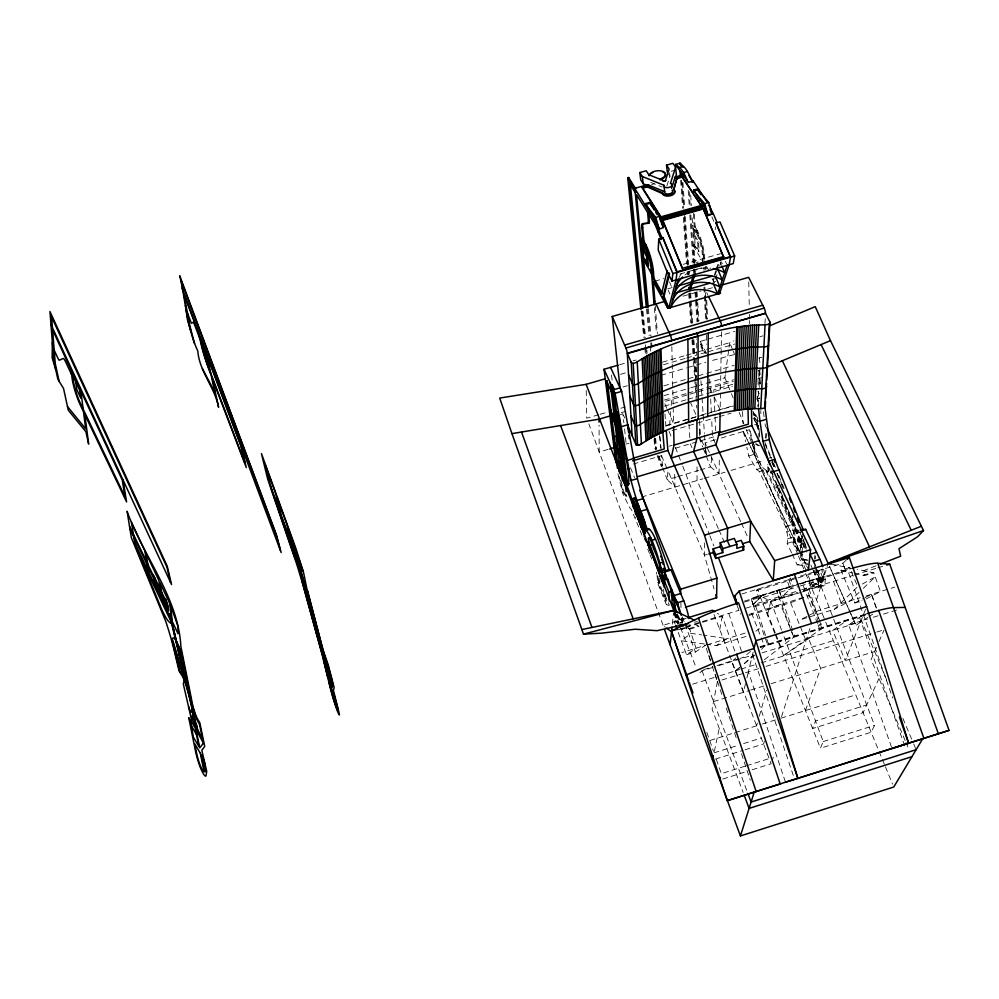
<?xml version="1.0" encoding="UTF-8"?>
<svg xmlns="http://www.w3.org/2000/svg" width="999" height="999" viewBox="0 0 999 999"><rect width="100%" height="100%" fill="white"/><g stroke="black" fill="none" stroke-linecap="round" stroke-linejoin="round"><path stroke-width="0.75" stroke-dasharray="5 3.75" d="M659.065 578.121A13.761 2.098 73.1 0 1 659.315 580.656L659.415 583.516L664.722 596.603L663.898 596.865L658.591 583.766L658.491 580.894A13.761 2.085 73.1 0 0 658.241 578.371M704.47 542.882L704.407 555.219L714.085 588.935M823.551 569.218A16.396 4.046 72.4 0 1 825.049 576.51L825.224 580.619A26.548 6.531 72.5 0 1 824.412 584.914L817.981 586.875A16.246 3.934 72.4 0 1 815.172 587.175L812.1 585.102L806.917 572.539M719.305 460.077L719.055 473.976L740.771 521.828M721.503 331.83L720.167 409.915L713.274 395.005M800.998 592.407L753.77 606.868L751.111 598.351L795.354 584.902M764.972 323.614L765.334 316.758M721.266 438.012L749.387 429.695L754.682 454.183L762.724 467.644L767.906 471.628L768.768 470.467A9.99 2.348 73.5 0 0 768.506 466.995M669.642 425.312L670.729 411.588M671.203 405.494L671.803 397.864M791.558 552.784L787.2 543.406L787.587 538.811A10.027 2.348 72.9 0 0 786.862 532.017L785.526 526.598L759.427 471.603L756.68 469.443L748.701 455.969L746.815 447.315M797.739 550.899L793.368 541.533L793.768 536.938A10.015 2.385 72.9 0 0 793.069 530.144L786.862 532.017M797.664 550.362L794.08 542.694L794.367 539.747A13.649 3.247 72.9 0 0 793.556 531.943L791.645 524.1L792.457 523.851L794.367 531.705A13.649 3.247 72.9 0 1 795.167 539.497L794.879 542.457L799.662 552.672M800.561 550.287L800.087 542.432L777.16 487.137L777.971 486.9L774.949 479.333M800.436 538.811L801.435 541.208L802.247 540.958L801.26 538.573L800.436 538.811L800.199 541.346L798.838 539.185L799.487 540.159M800.811 547.689L801.623 547.44L800.636 545.067C802.122 543.618 799.525 534.015 798.626 540.222L799.612 542.594L798.338 542.981L797.364 540.609L797.926 538.449C799.662 536.188 800.199 543.706 798.988 540.584M801.26 538.573L801.011 541.096L798.663 541.783L798.338 542.981M801.435 541.208L802.122 534.065M802.946 533.816L800.861 555.232L800.049 555.481M807.854 560.277L802.047 559.74L801.847 553.995M801.985 552.534L802.846 543.756L803.671 543.506L802.809 552.285M806.33 549.213L803.009 542.157L803.308 539.085M807.229 559.89L802.859 559.49L802.659 553.758M806.493 547.552L803.833 541.908L804.133 538.836M672.327 624.175L673.463 613.511M715.197 229.77L715.496 226.973M814.46 559.203L814.922 555.032M815.296 558.941L815.596 556.156M797.926 538.449L798.663 541.783M778.546 488.311L799.712 540.022M777.971 486.9L776.997 487.887L770.866 473.114L771.665 472.877L800.374 541.333L799.737 538.923M711.788 457.817L710.576 466.858L719.055 473.976L706.88 446.903M725.311 374.787L724.899 377.834L701.123 384.777M725.511 373.251L729.695 342.657L733.965 340.859M768.743 470.829L767.582 471.903L766.458 471.378L767.244 471.141L792.457 523.851M758.928 438.074L758.703 430.881L753.92 418.069L754.732 417.844L759.115 428.384L758.141 429.533M759.69 436.401L759.515 430.644L754.732 417.844M719.755 629.57L722.177 616.283L717.27 613.261M717.394 681.743L712.087 709.128L743.131 792.407M770.866 473.114L767.756 464.46M771.378 470.704L771.216 471.478L772.015 471.241M714.335 751.423L719.255 728.371M776.997 487.887L777.16 487.137M745.504 683.691L743.406 692.332L731.643 661.6L735.876 657.966M746.902 677.934L748.288 672.177M753.134 652.172L748.376 671.827L785.476 782.205M767.444 614.934L770.841 601.386L797.364 593.269M767.769 471.69L767.981 470.704A9.99 2.348 73.5 0 0 767.632 466.833A13.124 3.122 73.4 0 1 767.294 464.373M814.447 566.408L821.565 582.317L820.728 582.579L815.546 570.691M797.302 533.503L798.276 532.504L792.994 519.78L792.944 515.322M799.612 542.594L799.937 541.396M756.605 725.811L757.379 723.076M759.315 716.183L766.62 690.234M693.406 274.95L695.067 269.118M694.942 273.726L696.191 269.368M764.46 741.021L763.561 743.968L744.592 749.924M715.721 270.779L713.036 279.308L713.948 279.046M716.171 269.368L718.406 262.262M713.236 280.931L714.123 278.122M715.009 275.312L716.645 270.517M717.095 269.093L719.342 261.988M816.533 599.875L828.121 563.411M666.845 185.989L669.942 176.261L669.467 171.915M715.659 278.896L717.032 274.575M719.792 265.921L721.166 261.588M781.53 716.708L810.614 626.248M767.844 471.478L768.768 470.467M772.002 761.176L773.288 757.279M805.444 710.526L820.666 668.319L808.316 637.924L861.887 621.378L887.874 682.829M865.584 609.303L845.229 660.676L832.704 630.394L846.915 620.429M796.827 584.44L808.678 580.831L820.928 586.051L874.562 725.361L871.153 732.217L820.441 748.226L823.201 741.558L782.105 631.518M876.51 647.252L871.091 659.627L905.356 741.033M879.008 641.545L884.003 630.132M879.02 678.446L863.099 712.687L812.612 728.546L815.521 721.003L866.695 704.944M799.637 541.558L798.788 539.285L799.837 538.998M744.555 602.072L760.451 597.215L753.034 604.707L759.04 598.626L756.33 590.596L757.717 589.148L760.464 597.202L753.034 604.707L800.199 590.272M761.45 649.362L764.56 646.191L761.3 637.911M761.862 595.791L759.04 598.626L798.95 586.425M775.274 632.854L766.245 610.164L780.556 604.345L793.755 637.175L779.57 598.963L793.243 586.201L790.459 578.121L787.362 581.118L790.122 589.123M809.415 616.957L834.402 609.265L857.716 586.663L849.625 567.644L840.971 570.292L854.807 602.984L862.075 600.749M859.003 592.457L850.349 600.761L834.402 609.265M863.336 588.299L875.236 576.873L861.575 584.502M712.387 667.557L702.01 670.766L698.588 673.963L698.051 672.577M739.71 667.657L735.576 670.891M756.33 590.596L818.293 571.678L819.979 570.142L822.776 578.159L821.053 579.657L824.525 576.635M813.049 582.117L803.583 590.534L852.746 575.486M802.434 591.97L807.155 589.435L818.668 622.664M817.944 582.767L823.238 578.121M846.128 560.339L842.881 563.161L797.789 576.91M817.519 623.551L805.281 591.096L813.598 586.176L822.726 578.171L841.695 572.377L843.88 570.729M750.524 651.448L743.506 657.33L740.559 658.241M735.539 670.804L740.484 666.795M754.957 655.057L742.919 664.822L753.508 654.857L713.86 667.095M753.433 605.881L767.794 645.192L768.656 644.492L755.356 605.294L753.77 606.868L751.111 598.351M764.397 659.715L794.704 636.45L793.206 632.105M818.044 624.962L819.642 629.195L820.666 628.446L819.168 624.113M808.316 637.924L782.579 656.256L811.038 637.087M755.831 631.206L759.252 628.771L754.944 630.094M891.445 747.015L848.725 624.837L863.423 614.76A47.04 3.571 -18.3 0 1 867.407 613.573M678.221 632.417L686.525 654.757L696.053 648.264L689.735 629.183L684.74 626.66M867.894 617.345L856.031 625.312L829.395 566.233L855.406 623.975M869.105 616.545L872.701 614.123M686.525 654.757L695.416 652.022L705.469 645.304L681.842 652.572M762.062 652.859L805.494 639.447L822.851 628.196L820.604 622.727M705.868 644.205L716.146 645.641L727.085 638.661L703.096 635.089M819.642 629.195L823.526 627.16M854.807 602.984L863.76 598.314M865.047 597.652L871.603 594.23L876.523 608.129M866.133 598.963L880.444 591.558L873.8 572.814L857.167 569.255M807.055 616.383L800.599 619.667L807.941 617.407M808.353 615.721L818.518 610.551L860.264 597.714M748.8 614.485L809.415 595.504L820.042 621.353M758.191 370.816L761.038 369.63M767.469 471.953L768.368 471.665M876.073 565.784L863.061 570.866L864.722 575.586L873.8 572.814M749 615.446L790.596 602.697L809.415 595.504M715.409 759.09L743.131 750.386M745.079 766.171L721.328 773.663L715.484 757.017M746.565 765.709L768.843 758.691M823.201 741.558L874.562 725.361M722.764 779.045L746.216 771.64M752.085 769.792L771.141 763.773L729.557 655.169M710.152 740.446L760.926 724.462M762.362 724.013L775.311 719.954M781.068 718.156L855.743 694.879M714.023 752.859L737.687 745.429M743.606 743.568L761.363 737.999M713.548 701.61L749.238 690.521M750.699 690.059L766.733 685.077M771.116 683.716L874.637 651.535M703.758 669.605L712.637 666.87M717.045 665.509L739.098 658.691M848.725 624.837L867.532 619.03M873.313 617.245L879.108 615.459M883.453 614.11L899.362 609.19M692.632 684.178L718.518 676.173M719.942 675.736L739.572 669.555M741.008 669.118L756.805 664.223M761.101 662.899L833.353 640.634M721.877 680.032L743.955 673.201M745.429 672.739L758.653 668.643M765.996 666.37L875.474 632.454M876.922 632.005L884.165 629.77M841.695 572.377L847.539 569.605A46.803 4.82 -18.5 0 1 851.523 568.456M706.917 644.867L746.328 632.742M865.933 595.978L894.717 587.125M716.146 645.641L747.327 636.051M759.952 646.678L863.423 614.76M760.414 647.115L867.207 614.085M820.466 628.583L821.265 628.346M760.177 647.539L866.22 614.822M741.82 593.993L796.303 577.372M675.124 624.063L674.088 621.278L682.916 618.581L687.012 620.566M663.049 625.224L588.836 423.838M686.201 618.244L662.949 625.349L665.396 627.185M798.288 584.49L751.111 598.563M799.762 584.04L820.391 577.734L802.185 582.742L805.281 591.096M681.643 622.964A22.965 3.609 72.8 0 0 681.568 621.253L682.017 617.794M744.43 601.111L793.243 586.201M800.699 583.916L847.539 569.605L892.706 698.026M813.223 570.329L817.369 580.307L821.565 582.317M800.411 585.976L821.003 579.682L818.293 571.678M676.947 614.547L680.331 622.864L681.181 622.602A5.47 0.862 72.7 0 0 681.455 623.139M823.288 580.943A5.42 1.336 72.3 0 1 821.653 579.657L820.816 579.919A5.42 1.336 72.3 0 0 822.452 581.193L823.288 580.943A22.777 5.607 72.5 0 0 823.763 577.797L823.626 574.537A12.6 3.109 72.4 0 0 822.477 568.943M817.981 586.875A26.561 6.431 72.5 0 0 818.768 582.592L818.78 581.418L825.236 579.445M820.629 581.48L821.503 581.356M817.369 580.307L820.753 581.73M822.264 581.306L823.101 581.056M812.1 585.102L818.443 583.166L821.553 585.214A16.246 3.996 72.4 0 0 824.412 584.914M801.598 589.847L813.598 586.176L811.675 580.044M686.163 626.473L700.848 621.977M702.322 621.528L738.91 610.327M746.178 608.104L797.639 592.357M854.232 575.037L876.41 568.244M877.896 567.794L885.289 565.534M815.172 587.175L821.553 585.214M680.831 628.284A16.371 2.572 72.8 0 0 682.717 628.284L689.248 626.286A26.761 4.308 72.8 0 0 689.46 624.575M677.472 629.957L722.177 616.283L735.252 652.359M803.246 591.458L820.928 586.051M682.292 629.22L688.798 627.222M817.219 587.912L823.626 585.951M688.723 628.671L697.964 625.849M863.198 575.249L872.239 572.477M689.735 629.183L698.988 626.348L692.482 623.201M799.824 545.317L800.636 545.067M665.933 599.587L666.495 600.973L665.671 601.223L665.834 596.765M801.423 558.391L802.222 558.141M802.047 559.74L802.859 559.49M657.017 575.474A10.102 1.536 73.1 0 1 657.292 578.246L657.479 582.704L666.358 604.645L668.88 603.883M792.182 554.12L797.165 564.835L803.371 562.937L808.953 563.498M797.165 564.835L804.033 565.559L809.078 564.023M792.994 519.78L792.17 520.029L792.107 512.587M785.526 526.598L791.745 524.725L765.496 469.792L759.427 471.603M707.317 554.345L704.407 555.219L667.994 470.804L667.27 479.732L674.974 487.112L674.637 471.815M793.343 531.043L794.155 530.806M780.868 491.995L796.578 530.894L799.125 530.119M787.587 538.811L793.768 536.938M799.038 538.511L799.812 538.211M658.491 581.256L659.315 581.006M794.305 540.122L795.117 539.872M798.763 539.46L799.949 539.135M798.775 539.685L800.074 539.348M657.479 582.704L659.989 581.955M787.2 543.406L793.368 541.533M798.825 539.972L799.637 539.722M797.364 540.609L798.626 540.222M799.375 539.86L800.187 539.61M798.888 540.272L800.311 539.91M800.399 540.234L799.587 540.471L800.911 542.182L799.999 542.619M799.1 540.884L800.736 540.409M658.591 583.766L659.415 583.516M794.08 542.694L794.879 542.457M799.225 541.146L800.037 540.909M799.699 541.058L800.511 540.821M799.35 541.358L800.524 541.046M803.009 542.157L803.833 541.908M641.395 497.102L702.921 478.783M704.382 478.346L725.037 472.202M731.018 470.417L763.174 460.851M756.68 469.443L762.724 467.644M766.97 471.778L768.643 471.241M767.107 471.865L768.568 471.453M771.028 472.352L771.827 472.115L772.939 474.8M778.321 485.277L777.347 486.288L778.159 486.038M758.703 430.881L759.515 430.644M633.241 464.048L661.513 455.681L662.437 465.284L661.65 465.509L661.887 468.019M705.694 452.46L706.468 452.235L701.273 439.198M619.118 476.423L622.989 492.182L623.776 491.945L627.722 497.539M754.282 444.63L755.269 452.872L754.482 453.096L753.159 442.12M676.223 477.072L667.27 479.732L662.674 467.794M677.722 476.623L698.638 470.404M700.124 469.967L710.576 466.858L706.38 456.306M748.701 455.969L754.682 454.183M608.129 449.375L599.188 452.01L599.075 425.124M625.986 444.118L628.97 443.244M672.115 430.532L717.894 417.058M719.367 416.62L731.181 413.136M753.758 419.006L754.557 418.768M669.23 446.191L672.19 445.317M675.336 448.226L715.446 436.363M754.532 424.812L757.217 424.026L757.117 418.968L757.929 418.731L753.77 411.113M715.359 439.76L705.044 442.807L706.268 445.542M758.316 428.621L759.115 428.384M753.92 418.069L758.666 429.458L759.465 429.22M759.265 387.487L758.765 370.342L759.602 370.092L760.476 377.759M621.316 412.637L625.774 411.338M664.385 400.037L686.525 393.556M687.999 393.131L696.84 390.547M698.313 390.109L733.653 379.77M620.067 414.597L622.889 413.773L623.875 422.839M687.075 394.98L663.948 401.748L666.957 408.579M689.959 394.143L733.366 381.431M732.742 384.265L713.798 389.81L714.085 395.879M664.385 406.168L686.45 399.7M687.936 399.275L696.84 396.665M698.313 396.228L732.417 386.238M757.741 378.821L762.212 377.51M666.146 425.474L696.89 416.458M701.248 415.147L708.516 413.012M709.977 412.587L733.341 405.706M756.792 398.813L759.715 397.952M666.158 425.799L689.597 418.893M691.058 418.469L696.89 416.758L690.759 403.146M698.351 416.333L705.619 414.185M707.08 413.761L733.353 406.031M756.792 399.138L759.715 398.276M660.938 375.324L686.375 367.919M687.874 367.482L705.831 362.262M622.976 387L627.36 385.726M734.302 354.595L709.665 361.139M663.786 385.851L686.85 379.121M688.274 378.708L696.79 376.223M698.201 375.811L705.282 373.751M706.693 373.326L734.015 365.359M758.878 358.104L761.812 357.255M598.638 414.735L586.763 418.206L586.238 390.497M600.124 414.298L607.554 412.125M620.916 408.216L625.374 406.918M663.998 395.629L689.248 388.249M690.734 387.812L699.637 385.214M619.53 364.785L625.524 363.037M633.029 360.876L636.026 360.002M700.649 341.271L706.58 339.56M708.066 339.123L734.777 331.381M620.516 374.363L626.498 372.627M662.387 362.2L684.827 355.694M686.325 355.257L696.79 352.21M698.289 351.785L729.695 342.657L732.667 349.762M663.461 364.735L685.177 358.429M686.625 358.017L696.74 355.07L696.703 339.011M701.061 353.821L706.817 352.147M708.254 351.723L734.615 344.068M759.902 336.725L762.886 335.864M654.795 281.194L663.673 278.659M679.944 274.013L705.107 266.833L705.244 269.855M667.707 288.848L672.152 287.575M712.786 282.342L715.659 281.518M682.916 296.191L700.836 291.059M707.667 289.098L713.523 287.412M693.381 213.349L694.268 227.11L696.365 230.769L697.277 230.507A19.081 4.371 75.4 0 1 704.632 257.018L704.757 259.715M694.193 244.455L698.239 251.573L699.138 251.311L695.092 244.206L694.193 244.455L694.405 247.602L695.304 247.352L694.03 227.697L693.119 227.959L696.578 233.978L697.489 233.729A14.985 3.434 75.4 0 1 703.246 254.52L703.521 260.04M693.119 227.959L693.581 234.952L694.48 234.703L698.538 241.808L699.138 251.311M693.581 234.952L697.639 242.058L698.538 241.808M694.293 263.961L693.069 245.329L693.968 245.08L695.304 247.352M693.069 245.329L702.684 261.688L702.334 254.77L703.246 254.52M703.983 262.662L703.721 257.28L704.632 257.018M683.191 264.335L720.541 253.684M694.268 227.11L695.179 226.848L694.305 213.087M651.66 184.528L654.233 183.816M671.153 171.266L673.701 170.554M792.719 630.656L778.958 589.934L776.673 590.534L779.57 598.963L776.698 590.534L789.447 587.187M694.417 622.227L697.402 621.54M797.452 532.754L801.086 532.367M771.765 457.554L769.829 457.829A39.298 9.378 73.2 0 0 769.33 458.042M770.441 457.754L770.953 457.804A39.298 9.378 73.2 0 1 771.565 457.967M704.407 644.005L681.33 640.771L691.108 633.316L701.598 634.877M796.578 530.894L799.287 531.293M759.165 445.829L759.028 445.804A76.711 18.044 74.3 0 1 755.631 444.205M831.143 564.023L850.898 568.256M840.971 570.292L852.821 572.939M854.307 573.264L864.722 575.586M666.358 604.645L668.743 605.344M650.786 182.417L662.137 187.013M674.088 621.278L678.084 623.289M820.728 582.579L819.917 581.98M684.964 623.988L687.312 626.298A16.371 2.635 72.8 0 0 689.248 626.286M622.989 492.182L626.922 497.789L626.548 494.717M667.981 173.314L669.942 176.261M706.455 266.308L709.452 271.403M705.544 266.558L707.042 269.106M712.062 278.684L714.372 282.63M697.277 230.507L692.457 222.128L691.97 214.548M697.489 233.729L692.669 225.337L695.079 262.163M752.971 411.351L758.416 421.328M753.146 412.375L757.966 421.203L757.167 421.441L753.034 413.873M700.262 341.333L708.266 356.568M700.749 344.118L705.419 353.009M700.299 343.856L705.356 353.496M700.898 346.853L704.52 353.746M757.966 391.183L759.252 393.856M706.668 292.582L708.016 295.392M799.924 532.642L806.93 547.477M816.545 568.856L821.653 579.657M802.846 543.756L806.805 552.16M799.275 550.224L743.368 431.481L745.566 441.558M799.924 551.61L806.493 565.546M743.368 431.481L807.804 568.319M800.249 556.256L803.371 562.937M710.139 388.236L712.637 393.656M715.396 443.544L712.537 437.225L711.638 418.856M741.42 523.226L747.801 537.3M690.234 443.818L691.92 447.614M718.331 528.583L697.052 480.531L697.015 465.209M718.955 529.994L725.836 545.541M667.557 409.952L673.563 423.613L673.239 409.303M711.9 216.845L714.035 221.828M725.411 261.313L726.548 263.986M661.513 455.681L666.87 468.181M720.167 262.113L721.303 264.76M902.896 718.393L913.123 742.582M913.723 743.993L916.133 749.687M905.956 742.457L908.94 749.575M623.463 415.159L624.637 417.932M733.254 351.186L734.452 354.033M764.997 442.495L773.014 461.725M773.601 463.136L775.349 467.345M778.858 475.774L781.78 482.792M782.367 484.19L784.128 488.399M765.246 444.43L770.641 457.592A39.286 9.391 73.2 0 0 769.68 458.129M772.527 461.9L774.924 467.657M777.322 473.414L783.316 487.812M772.202 461.975L774.537 467.582M776.872 473.201L778.633 477.422M781.555 484.44L783.303 488.648M771.715 462.137L773.513 466.458M814.048 570.079L818.193 580.057M778.745 487.45L802.01 543.481M810.913 565.034L812.649 569.218M813.236 570.616L818.443 583.166M800.511 541.221L801.897 544.58M804.033 565.559L806.33 571.141M724.625 377.185L730.843 392.232M731.43 393.681L733.216 398.002M739.16 412.387L743.83 423.713M746.178 429.383L752.022 443.556M752.609 444.98L797.926 554.782M798.526 556.231L805.069 572.09M805.669 573.538L884.839 765.384M885.439 766.82L892.582 784.128M630.506 467.769L634.552 477.584M641.97 535.102L631.555 509.752L629.482 507.38L622.727 493.406L617.07 470.367M647.764 549.2L649.5 553.421M650.074 554.832L651.81 559.053M669.467 281.78L671.64 287.088M678.358 615.671L681.181 622.602M677.272 614.422L680.644 622.727M665.009 594.655L669.342 605.269M668.244 290.16L669.842 294.106M676.423 614.685L679.807 622.989M790.596 602.697L799.762 625.312M800.336 626.723L805.494 639.447M699.65 437.212L702.871 445.304M705.019 450.711L706.643 454.757L706.468 452.235M698.875 437.437L702.634 446.89M703.171 448.239L705.856 454.995L705.506 449.7M775.836 634.278L780.906 647.04M774.749 633.304L759.827 595.754L770.841 601.386L781.568 630.082M775.311 634.715L820.441 748.226M751.598 613.224L760.763 636.525M669.155 431.406L671.99 438.648M675.386 447.352L682.167 464.747M682.742 466.196L709.327 534.328M709.889 535.776L713.848 545.916M737.05 605.357L740.434 614.048M674.924 613.361L679.994 626.361M680.556 627.809L696.353 668.231M658.865 456.006L662.437 465.284M657.979 455.569L662.162 466.433M657.192 455.794L661.375 466.67M713.948 614.397L729.008 653.746M682.317 616.883L684.477 622.752M684.989 624.15L695.416 652.022M702.01 670.766L747.289 791.87M675.099 612.462L678.895 622.639L678.046 622.901L674.263 612.712M673.763 613.161L677.996 624.537M871.365 594.355L876.772 609.665M859.565 617.407L904.257 744.655M706.83 732.367L713.511 751.398M833.528 581.368L841.283 603.558M788.91 579.62L791.67 587.662M767.532 644.43L767.794 645.192M752.547 654.62L793.643 776.46M728.746 613.436L741.957 652.722M708.753 655.194L711.101 662.25M715.047 674.138L716.982 679.957M717.457 681.405L722.851 697.639M726.285 707.979L736.588 738.973M741.495 753.733L750.311 780.294M706.268 648.239L710.489 660.963M712.337 666.52L716.932 680.356M809.065 588.861L819.792 622.315M820.254 623.776L821.653 628.134M778.97 589.934L781.293 597.352M620.966 480.482L623.776 491.945M755.269 452.872L749.725 428.621M681.156 618.056L681.48 620.254M765.072 423.851L765.509 426.835M611.488 375.062L612.424 382.729M757.105 396.466L758.366 407.292M758.765 370.342L760.514 385.676M763.486 411.75L764.198 417.894M759.302 357.617L760.177 365.309M624.537 428.896L626.198 444.006M682.729 623.026L682.317 620.129A16.533 2.61 72.8 0 0 681.268 615.409M641.096 310.964L643.743 337.3M644.83 348.139L645.454 354.333M654.02 439.523L654.957 448.813M682.329 619.992L682.429 620.991A22.965 3.621 72.8 0 1 682.492 623.064M642.981 311.363L645.591 337.687M646.828 350.062L647.14 353.159M655.606 438.324L656.68 449.163M642.12 311.601L644.755 337.924M645.679 347.215L646.303 353.409M654.807 438.549L655.893 449.388M641.957 310.714L644.58 337.05M645.354 344.792L646.291 354.096M654.657 437.737L655.893 450.137M648.363 308.778L651.023 336.563M651.623 342.744L652.06 347.377M659.902 436.351L661.076 448.676M647.364 308.828L650.024 335.264M650.761 342.982L651.41 350.749M659.577 435.626L660.764 447.977M646.503 309.078L649.05 335.477M650.112 346.341L650.561 350.999M654.37 307.767L656.505 333.878M664.934 413.923L665.421 420.005M665.546 421.528L666.033 427.609M655.269 305.706L657.392 333.616M680.669 180.344L682.642 208.229M683.291 217.52L686.588 263.986M687.137 271.728L687.349 274.825M688.673 293.406L690.759 322.827M691.957 339.872L693.381 360.002M693.493 361.551L696.79 408.017M682.916 182.405L684.652 207.317M685.302 216.658L688.661 264.922M689.098 271.154L689.322 274.263M690.621 292.957L691.046 299.176M691.158 300.736L692.782 324.088M693.868 339.66L695.067 356.793M695.167 358.341L696.465 377.023M699.512 420.629L700.586 436.188M682.005 182.655L683.865 209.128M684.303 215.359L687.799 265.172M688.236 271.403L688.448 274.513M689.76 293.194L690.421 302.535M690.521 304.096L691.832 322.777M693.044 339.897L695.878 380.382M695.991 381.93L696.753 392.832M699.263 428.646L699.924 437.987M681.58 180.095L683.541 207.967M684.19 217.27L687.562 265.284M687.999 271.478L688.211 274.575M689.522 293.157L689.959 299.363M690.072 300.911L691.695 324.138M692.794 339.635L693.993 356.668M694.093 358.216L696.815 396.94M699.325 432.567L699.537 435.664M690.684 194.867L691.37 205.469M697.015 291.658L697.614 300.974M697.714 302.522L698.938 321.154M696.141 291.908L696.553 298.114M696.653 299.663L698.089 321.403M689.248 191.658L690.172 205.582M690.784 214.86L693.955 262.812M694.367 269.006L694.567 272.09M695.891 292.207L697.839 321.591M688.224 190.372L689.26 205.831M689.872 215.11L693.069 263.062M693.481 269.255L693.693 272.34M695.029 292.457L696.99 321.84M700.911 380.744L701.947 396.253M702.047 397.814L704.42 433.504M704.532 435.052L705.419 448.326M688.948 423.976L690.034 440.771M697.639 242.058L698.239 251.573M705.456 292.882L705.694 297.552M705.769 299.113L706.755 319.355M709.677 378.983L710.364 392.832M710.664 398.951L711.338 412.737M703.883 267.445L704.033 270.454M704.844 287L706.443 319.468M703.958 287.262L705.569 319.717M706.343 335.177L706.805 344.443M706.73 300.412L707.629 319.093M714.148 397.39L714.997 415.572M715.072 417.095L715.709 430.731M742.557 411.513L743.056 423.801M663.636 589.323L663.898 596.865M664.909 594.18L665.109 599.85M758.316 391.233L758.815 407.654M757.629 395.954L757.954 406.406M758.528 425.274L758.666 429.458M759.602 370.092L760.102 387.237M760.776 410.614L760.876 413.736M758.004 379.57L758.229 388.486M671.84 346.628L673.201 408.154M748.75 281.968L749.287 306.681M749.45 314.398L749.55 319.043M749.587 320.579L749.65 323.676M680.893 602.572L681.018 608.591M818.78 581.418L818.581 578.496A16.396 3.984 72.4 0 0 816.308 568.606M696.74 358.092L696.803 380.607M765.758 433.716A54.67 12.875 74.1 0 1 765.371 438.199M822.452 581.193A22.79 5.594 72.5 0 0 822.926 578.059L822.789 574.8A12.6 3.109 72.4 0 0 821.64 569.205M684.964 274.987A32.33 27.435 3.3 0 1 710.826 268.219M679.058 277.397A36.401 30.832 3.4 0 1 681.43 273.714M696.041 262.787A36.401 30.832 3.4 0 1 698.301 261.95M720.329 262.6A36.401 30.844 3.3 0 1 722.664 263.374M696.578 233.978A14.985 3.422 75.4 0 1 702.334 254.77M696.365 230.769A19.081 4.358 75.4 0 1 703.721 257.28M656.331 572.24A10.102 1.536 73.1 0 1 656.793 574.263M682.779 627.996A26.773 4.208 72.8 0 1 682.717 628.284M657.804 575.948A13.761 2.085 73.1 0 1 658.116 577.609M635.626 517.582A5.457 0.824 73.4 0 1 635.489 517.12M680.469 623.139A5.47 0.862 72.7 0 1 680.331 622.864M766.57 433.466A54.67 12.9 74.1 0 1 766.183 437.962M759.29 445.442A76.711 18.094 74.3 0 1 755.818 443.531M845.691 571.153L842.881 563.161L845.678 571.153"/><path stroke-width="1.5" d="M634.115 507.08L633.216 506.918A13.224 2.01 73.4 0 1 632.654 503.921L632.604 500.324A39.598 6.044 73.2 0 1 633.791 498.339L635.801 498.401L634.677 498.089A39.598 6.056 73.2 0 0 633.416 500.087L645.104 533.616M632.567 501.523L633.378 501.273L632.554 502.347L644.28 533.866M621.028 426.785L627.547 424.875L635.938 444.518A1.961 1.586 -3.7 0 0 637.637 445.279A7.33 5.907 -3.7 0 0 641.408 443.831L652.397 436.988L665.908 430.482A232.193 197.677 4.9 0 1 685.851 423.002L707.667 416.496L708.229 333.179L711.313 332.355A250.1 206.368 4.1 0 1 733.915 327.497L750.386 325.337L765.047 324.762A7.842 5.982 0.4 0 0 769.317 323.876A2.098 1.598 0.5 0 0 769.942 322.065L765.509 313.274A4.058 1.049 74.9 0 0 764.173 308.092L748.663 277.335L722.302 284.89M52.348 342.295L52.16 357.854L55.769 369.78M624.737 481.443C623.388 472.277 621.977 482.455 625.549 481.093L624.974 481.955L623.938 479.295L623.626 476.598L624.437 476.348L623.613 477.46L624.587 481.481L623.938 479.295M743.793 546.228L743.643 550.024L715.696 558.478L713.136 552.584L713.186 548.801L720.192 546.69L720.267 542.694L734.315 538.449L736.937 544.355L736.8 548.351L743.793 546.228L741.171 540.347L735.589 542.032M715.696 558.478L715.746 554.707L713.186 548.801M685.464 607.23L716.608 597.739L716.932 578.159L704.495 535.164L667.881 450.424L666.283 430.656M751.485 408.678L751.847 425.611L810.589 549.712L808.466 569.73L773.251 580.469L774.687 560.614L750.674 521.253L715.971 444.805L719.792 431.556L720.117 412.999M715.746 554.707L722.764 552.584L722.864 548.601L720.267 542.694M624.013 480.219L624.812 479.12M734.29 410.689L736.738 327.035M707.667 416.496L710.539 415.709A232.268 197.24 5.4 0 1 731.668 411.126L735.489 410.502L738.011 326.835M735.489 410.502L737.399 410.214L740.059 326.523M737.399 410.214L739.322 409.965L742.12 326.248M739.322 409.965L741.246 409.715L744.18 325.986M741.246 409.715L743.181 409.503L746.241 325.749M743.181 409.503L745.104 409.29L748.313 325.537M745.104 409.29L747.04 409.115L750.386 325.337M747.04 409.115L748.988 408.953L752.459 325.162M636.013 513.386L636.863 512.412L636.013 513.386L641.62 528.446L642.469 527.484L642.432 528.209L640.908 524.1M636.937 510.826L636.088 511.825L636.937 510.826L633.378 501.273M748.988 408.953L750.923 408.816L754.545 325M750.923 408.816L752.871 408.691L756.63 324.862M752.871 408.691L754.819 408.591L758.716 324.75M639.135 517.719L639.085 518.556L632.729 500.536L639.135 517.719L639.785 517.532M773.251 580.469L749.725 541.52L750.674 521.253L704.495 535.164M754.819 408.591L760.739 408.641L765.047 324.762M636.113 511.076L641.695 526.91L642.519 526.66M710.813 214.71L708.104 215.472L704.432 206.181L659.752 218.781L663.361 227.535L658.291 229.545L654.682 220.791L634.777 188.336L647.702 184.715L664.672 191.633A4.108 2.198 -8 0 0 669.193 193.931A4.108 2.198 -8 0 0 672.102 190.31M645.479 203.621L655.644 220.517L659.278 228.684M661.9 238.361L662.911 237.5L658.778 239.248L658.191 250.012L666.595 270.592L671.965 281.094L733.229 263.586L734.652 255.944L719.979 221.915L715.908 223.064L730.544 257.118L729.158 264.747L719.642 293.419A1.736 1.474 3.7 0 1 717.694 293.981A34.84 29.77 3.3 0 0 690.109 290.697A34.84 29.758 3.4 0 0 670.729 307.48A1.736 1.486 1.8 0 1 668.768 308.042L664.023 296.316L669.567 273.913M760.739 408.641A7.318 5.782 1.1 0 0 764.722 407.804L769.317 323.876M765.559 401.448L765.309 406.056A1.961 1.548 1.3 0 1 764.722 407.804M765.734 398.389L766.57 383.166M766.733 380.219L768.631 345.679M769.942 322.065L768.718 344.156A2.06 1.586 0.7 0 1 768.106 345.941A7.705 5.932 0.6 0 1 763.91 346.828L749.512 347.365L733.328 349.488A245.392 204.046 4.4 0 0 711.113 354.283L685.114 361.838A245.317 204.495 4 0 0 664.135 369.605L649.924 376.336L638.349 383.391A7.705 6.056 -4 0 1 634.365 384.89A2.06 1.623 -4 0 1 632.417 383.828L628.571 374.875M682.467 268.881L662.487 219.905L703.134 208.429L723.638 257.143L703.134 208.429M663.361 227.535L659.877 216.321L649.5 202.485L644.542 203.883M682.954 166.808L680.381 163.049L675.561 164.398L683.241 175.687L683.466 172.59L687.412 171.491M668.768 308.042L676.061 279.92L677.035 271.828L662.911 237.5M704.432 206.181L664.185 218.107M712.225 213.724L713.186 213.461L708.166 214.872M670.104 644.805L671.99 627.222M715.908 223.064L716.932 222.19L713.186 213.461M671.965 281.094L672.851 273.589L658.778 239.248M730.544 257.118L715.983 222.465M673.388 189.248L674.025 190.422A6.256 3.347 -8 0 1 670.679 195.692A6.256 3.347 -8 0 1 662.524 193.656L647.265 186.938L642.407 188.299L642.295 187.412L647.152 186.051L662.424 192.757A6.256 3.347 -8 0 0 670.579 194.805A6.256 3.347 -8 0 0 673.938 189.535L676.997 177.697L681.842 176.336L701.648 206.306L681.842 176.336M294.293 550.948L287.7 526.648L303.034 571.49L299.438 560.976A77.722 4.171 73.1 0 1 299.875 566.146L299.775 566.558M712.487 760.014L713.411 755.719M673.626 426.685L674.038 445.067L671.178 458.066L715.971 444.805M623.613 477.46L626.698 485.776L628.646 482.055A55.095 8.292 73.8 0 0 628.084 469.055L617.607 411.625L626.635 485.676L627.822 485.427L619.205 417.545M193.556 710.202L192.32 715.534A7.468 1.061 73.8 0 0 192.52 718.318L192.807 719.742A12.413 1.748 73.8 0 0 193.794 723.501L202.447 738.461L199.55 724.375L198.102 721.877A13.998 1.948 73.7 0 1 195.005 714.572L172.015 640.009L180.045 672.389A7.905 1.124 73.5 0 1 180.457 673.239C182.205 676.198 185.414 679.357 183.317 683.99L191.508 719.717A15.472 2.223 73.7 0 1 191.084 720.579L190.285 720.154A15.472 2.223 73.7 0 1 188.724 717.607L195.442 750.848A16.821 2.435 73.9 0 0 200.712 768.443L202.447 772.177A27.248 3.921 73.9 0 0 204.745 775.611A16.671 2.398 74 0 0 206.194 774.575L206.731 771.328L201.798 750.261L204.72 746.465L199.837 722.864L197.602 718.955A10.277 1.424 73.7 0 1 194.917 712.599L193.119 707.167L180.869 646.415C178.284 597.24 143.157 556.431 127.085 511.263L131.381 537.774L165.647 621.103A51.586 7.505 73.3 0 1 171.366 639.647L172.777 644.942A51.586 7.505 73.3 0 1 174.675 652.647L179.096 671.128A7.905 1.124 73.5 0 1 179.92 672.152M192.395 706.73L191.034 712.524A4.82 0.687 73.7 0 1 188.711 706.555M719.829 779.969L720.429 777.447M667.207 270.592L661.513 294.056L653.059 278.559L652.522 271.865A19.131 3.771 75.1 0 0 645.079 245.292L640.546 236.8L636.488 194.63L654.845 224.001L661.251 239.585M719.555 290.759L720.566 293.157L667.844 308.304L663.099 296.578L668.98 272.69M670.729 307.48L678.109 279.333A1.823 1.536 1.9 0 1 676.061 279.92M664.485 575.274L666.083 575.287L664.56 574.999A15.21 2.385 73.1 0 0 664.535 572.04L677.16 602.847A16.533 2.61 72.8 0 1 681.268 615.409M665.322 575.024L665.259 579.657M689.422 289.036L690.996 283.466M693.006 276.373L691.395 282.068L692.082 283.741M694.942 273.726L690.109 290.697L688.736 287.375M302.385 580.619L302.322 580.806A39.785 2.173 73.4 0 0 302.36 582.23L323.551 658.965L331.868 679.707L327.247 663.461A13.811 0.749 73.5 0 1 324.675 656.031L307.63 591.97M673.488 190.147L676.997 177.697M671.603 188.349L675.162 177.035L683.141 174.8L688.323 182.405L693.219 181.031L706.892 201.736M675.561 167.22L670.441 183.429A4.121 2.185 -8 0 1 671.428 186.176A4.121 2.185 -8 0 1 666.321 187.6A4.121 2.185 -8 0 1 663.948 185.252L642.332 176.511L639.797 172.565L646.203 170.767L648.763 174.713L665.197 181.319L669.143 169.018L666.52 165.11L672.914 163.324L675.561 167.22L676.335 174.475L675.262 177.922L675.162 177.035M922.701 738.736L893.768 787.012L740.421 835.951L754.233 792.107M299.638 566.82L296.154 557.292M628.533 484.865L628.933 484.115M190.484 720.354L193.307 737.025L198.976 746.653L195.155 727.959L190.871 720.579M323.551 658.965L324.413 657.966L320.766 644.63L316.283 632.542M172.315 622.864L170.704 605.531L178.109 626.76L178.059 633.678L171.728 620.367M734.59 596.203L737.337 604.27L734.59 596.203L739.148 591.133L849.362 557.517L866.657 606.58L908.64 743.306L891.945 748.476M769.617 325.849L815.234 306.643L830.481 340.634L923.488 530.544L917.606 536.75L899 548.688L900.648 556.193L880.406 564.098M145.979 553.109L149.251 573.164L162.125 600.212L158.779 580.244L131.468 522.352L134.091 538.948A10.015 1.436 72.8 0 0 137.637 551.036L161.826 609.727A56.031 7.73 73 0 0 168.332 621.153L170.692 623.264L172.053 623.101M847.202 559.403L849.362 557.517M664.997 301.336L612.225 316.471L625.898 348.039A4.083 0.699 74.4 0 1 627.31 353.246L631.218 362.275A2.098 1.636 -4.1 0 0 633.204 363.336A7.842 6.106 -4.1 0 0 637.25 361.813L649.05 354.695L663.511 347.877A250.037 206.83 3.6 0 1 684.852 340.01L698.064 336.126L696.69 333.179M665.109 575.436L664.073 575.811A15.21 2.385 73.1 0 1 663.211 575.349L662.849 574.912M780.706 783.828L727.272 800.649L671.478 630.968L698.501 618.094A46.691 4.92 -18.2 0 1 717.906 609.989L721.877 608.528A46.691 4.92 -18.2 0 1 738.623 602.884L797.889 778.396L949.05 730.381L889.722 564.173L877.734 563.286A46.803 4.82 -18.5 0 0 865.534 564.86L862.387 565.584A46.803 4.82 -18.5 0 0 852.809 568.081M685.988 675.099L713.486 663.199A46.941 3.634 -18 0 1 733.154 655.506L737.175 654.095A46.941 3.634 -18 0 1 754.02 648.513L755.918 640.696L739.148 591.133M766.733 367.257L830.481 340.634M921.378 526.223L828.084 563.336L766.907 427.647M923.488 530.544L828.096 563.361L831.143 564.023M685.838 422.989L698.176 419.28L698.064 336.126M727.272 800.649L949.05 730.381M916.133 749.687L751.098 802.06L747.839 793.331M911.937 756.68L749.1 808.416L744.218 795.316M866.657 606.58L755.918 640.696L797.889 778.396L785.476 782.205M687.662 617.807L712.362 610.252L714.809 611.763M671.478 630.968L677.359 629.17M886.762 565.084L889.722 564.173M672.177 590.147L671.316 590.409L671.478 595.953M669.205 600.899L668.943 592.157L671.69 591.321L665.247 575.549M674.175 595.541L680.731 593.556L680.644 589.185L716.932 578.159M774.687 560.614L810.589 549.712M816.57 552.26L810.114 554.22L813.473 561.338A16.396 3.984 72.4 0 1 815.434 566.046M677.16 602.847L683.741 600.849A16.521 2.672 72.8 0 1 688.885 618.131L688.96 618.556M813.473 561.338L819.942 559.365A16.396 4.046 72.4 0 1 822.789 566.633M675.824 611.775L674.125 607.629L673.85 596.578L677.147 604.67L678.009 604.407L676.348 600.362M674.088 605.993L674.937 605.731M674.125 607.629L674.974 607.367L674.762 599.013M645.866 541.108L647.802 542.469L659.74 575.162A15.21 2.348 73.1 0 0 661.788 572.864L661.088 568.406A17.795 2.747 73.1 0 0 660.039 563.836L659.827 563.024L663.423 561.938L660.951 553.846A34.84 5.407 73.1 0 0 655.506 539.185A32.143 5.007 73.1 0 0 651.673 531.88L650.736 530.581A32.005 4.983 73.1 0 0 649.5 529.345L647.901 528.546L644.367 529.607A7.767 1.186 73.2 0 0 644.33 532.092L644.243 536.763M722.864 548.601L736.937 544.355M660.988 567.869L658.616 568.581L660.202 571.54L660.401 570.716A10.627 1.648 73.1 0 0 659.315 564.447A13.911 2.148 73.1 0 0 655.356 552.722L653.259 547.839A6.444 0.999 73.2 0 0 651.96 543.643L650.436 539.722A9.803 1.511 73.2 0 0 648.463 538.548L650.836 537.837M708.778 553.896L713.136 552.584M742.469 543.718L749.725 541.52M661.263 569.38L664.872 568.294L665.384 571.778M661.563 571.091L665.159 570.004L664.685 567.32A17.782 2.785 73.1 0 0 663.636 562.749L663.423 561.938M664.922 570.716L669.13 569.442L671.053 570.079L683.741 600.849M800.399 529.745L805.681 529.358L819.942 559.365M671.053 570.079L661.788 572.864L659.939 572.215L650.124 545.354A5.782 0.887 73.2 0 1 648.463 538.548M800.561 530.906L805.681 529.358M662.886 575.874L662.05 576.123A12.2 1.886 73 0 1 663.286 579.732L663.398 585.227M663.286 579.732L664.123 579.482M664.235 587.362L663.935 579.895L667.532 578.808L668.693 581.643M661.425 580.894L662.262 580.806M662.449 582.842L662.499 580.606L663.336 580.357M644.455 529.857L645.953 530.407L649.5 529.345M645.953 530.407A32.005 4.908 73.1 0 1 647.165 531.643L648.101 532.954A32.155 4.933 73.1 0 1 651.922 540.272L655.506 539.185M650.124 545.354L652.484 544.642M649.437 547.702L651.922 554.383L652.747 554.133M633.378 500.349L632.567 500.586L623.626 476.598M636.887 500.511L643.244 498.613M768.706 461.238L774.974 459.378M633.216 506.918L634.028 506.668A13.224 2.01 73.4 0 1 633.553 504.233M612.225 316.471L620.042 387.862L613.448 389.772L615.059 393.281L631.043 480.482A50.687 8.042 73.5 0 0 636.326 498.813L638.024 503.921A50.687 8.042 73.5 0 0 640.646 511.263L647.015 509.365L669.13 569.442M772.714 471.828L778.983 469.955L802.946 528.971M638.923 518.606L639.735 518.369M641.733 526.173L642.557 525.924M625.249 480.232L624.437 480.482L624 479.358M637.512 476.71L758.99 440.696M631.043 480.482L637.399 478.596L621.665 391.358L620.042 387.824M769.904 464.61L768.131 459.565A50.287 12.3 73.6 0 1 762.974 441.346L769.242 439.485L764.722 405.419M626.46 484.19L627.272 483.953M628.346 483.591L629.17 483.341M621.915 478.783L625.411 485.539L626.223 485.289M633.853 498.326L635.027 498.076M621.291 458.678L623.576 473.526L622.102 472.752L618.568 463.124L618.681 462.187L621.84 468.868L622.764 473.776L618.369 441.071L619.205 440.821L617.37 428.771L616.533 429.021M623.276 461.251L622.452 461.488L614.235 443.331L615.047 443.094L611.351 413.748M619.58 444.056L618.756 444.293L616.508 439.285M609.615 448.938L615.571 447.19M617.969 451.56L618.781 451.323L615.047 443.094M618.256 454.021L619.068 453.771L615.372 445.604L618.206 468.032L623.663 478.533M620.179 456.468L621.003 456.231L619.205 440.821M621.353 459.053L622.177 458.803L621.003 456.231M626.011 458.703L626.848 458.454M619.892 460.689L619.08 460.926L621.291 465.921L622.115 465.684M674.038 445.067L719.792 431.556M621.628 461.476L622.452 461.238L622.739 463.773M632.879 458.266L664.235 449.001L662.724 430.956M718.805 432.892L748.376 424.15L747.976 407.405M627.035 460.477L633.453 458.578M762.974 441.346L759.977 421.203L766.295 419.343M619.343 463.186L620.154 462.949M632.592 460.851L667.881 450.424M718.356 435.502L751.847 425.611M621.565 468.181L622.377 467.944M621.203 468.681L620.391 468.918L621.59 471.603M628.084 469.055L628.908 468.806M605.556 378.696L586.126 384.34L499.7 398.052L511.95 433.628L599.05 419.155L610.926 415.684M615.109 424.001L616.758 423.601L612.237 385.027L611.376 385.277L617.807 439.81L618.631 439.572M615.396 426.461L616.233 426.211M616.233 426.461L617.07 426.223M617.807 427.909L618.643 427.672L616.758 423.601M618.094 430.532L618.93 430.282M620.416 466.845L619.892 467.769L616.121 436.063L616.945 435.814M611.238 391.396L612.1 391.146M615.059 393.281L621.665 391.358L610.539 367.382M607.155 380.532L611.013 411.138L610.189 411.388L618.531 429.495L615.022 400.312L615.871 400.062L615.534 399.038M609.977 409.69L610.801 409.453M624.612 345.067L762.712 305.195M625.898 348.039L764.173 308.092M632.13 435.801L627.31 353.246L765.509 313.274L628.821 353.184M708.229 333.179L687.886 339.061L688.673 422.077M615.933 462.799L604.02 369.28L618.031 365.209M666.37 304.67L667.295 304.408M723.713 256.556L682.504 268.306L662.487 219.905M685.401 268.044L722.165 257.555M653.059 278.559L653.97 278.296L662.437 293.793M677.035 271.828L730.619 256.543M672.851 273.589L734.652 255.944M678.071 285.876L712.062 276.149M663.099 296.578L664.023 296.316M676.236 292.819L709.864 283.179M653.858 301.623L654.757 301.361M645.079 245.292L645.991 245.03A19.131 3.784 75.1 0 1 653.433 271.616L653.97 278.296M647.34 307.48L640.846 239.997L645.379 248.501L646.291 248.239M643.706 249.088L642.794 249.35L646.615 256.543L647.502 266.009L648.413 265.746L647.527 256.293L643.706 249.088L643.169 243.531M646.615 256.543L647.527 256.293M648.214 307.23L643.643 259.378L642.744 259.628L643.993 261.925L644.892 261.676L651.985 274.65M654.12 304.695L651.211 269.33L652.122 269.068M652.522 271.865L653.433 271.616M645.591 204.508L655.794 217.47L659.877 216.321M698.501 188.724L693.568 190.11L693.656 191.009L704.67 203.696L708.728 202.547L712.162 214.323L710.027 209.353M701.56 205.394L660.976 216.833L642.295 187.412M645.991 245.03L644.018 241.333L643.106 241.596L641.808 227.909A10.502 2.098 75.3 0 1 642.469 223.764L647.989 223.314A5.769 1.174 75.4 0 0 648.376 221.016L649.325 220.754L648.538 212.125M662.587 217.32L667.095 216.046M659.615 218.469L704.295 205.869L704.382 206.781L701.91 203.134M642.469 223.764L648.938 223.052A5.769 1.174 75.4 0 0 649.325 220.754M654.682 220.791L655.644 220.517M708.428 205.632L709.377 205.369L713.124 214.048M647.989 223.314L648.938 223.052M662.449 220.492L703.071 209.028M654.845 224.001L655.806 223.726M641.808 227.909L642.719 227.647A10.502 2.098 75.3 0 1 643.393 223.501M658.154 232.043L659.115 231.768M643.044 242.133L642.132 242.395L643.993 261.925M641.82 187.288L646.303 186.026M662.999 181.356L665.921 180.532M677.097 178.584L681.942 177.235M636.151 192.345L635.227 192.607L629.283 183.104L641.808 308.504M681.168 165.822L679.457 163.312L683.478 166.471A34.141 7.842 75.8 0 1 687.025 170.841L687.787 172.115A34.141 7.842 75.8 0 1 692.382 182.18L693.219 181.031M644.642 204.783L649.612 203.384M693.656 191.009L698.588 189.623M640.946 309.415L627.709 177.76L628.633 177.497L635.027 187.687M675.561 164.398L679.545 167.57L683.478 166.471M511.95 433.628L583.503 634.128L673.776 610.414L694.617 620.242M672.964 604.358L672.115 604.582L671.69 591.321M688.436 623.576L657.092 630.669L635.164 629.233L601.361 633.179L583.503 634.128M581.868 629.557L673.776 610.414M905.156 607.404L893.506 607.642A47.04 3.571 -18.3 0 0 881.43 609.765L878.283 610.551A47.04 3.571 -18.3 0 0 867.407 613.573M299.613 566.833L298.351 565.359M625.411 485.539L626.023 485.714L625.149 483.341L626.161 491.658M639.797 172.565L640.696 179.783L643.219 183.741L646.653 185.14M680.744 624.637L683.403 625.986M666.62 628.109L671.503 631.793L688.848 681.156M178.234 645.292A10.24 1.411 73.3 0 0 179.658 648.488L180.295 649.362A6.381 0.874 73.3 0 0 180.594 649L191.259 701.073L172.315 638.773L173.064 637.874A40.285 5.632 73.5 0 1 175.037 638.935L176.923 642.02A13.462 1.873 73.4 0 1 178.084 644.892L181.019 652.597A5.557 0.762 73.4 0 1 182.605 658.054M195.929 725.224L196.753 726.997L196.403 725.049M697.564 188.986L708.728 202.547M67.47 406.518L85.689 428.858L83.491 411.7L80.519 405.494A19.418 2.872 71.9 0 1 72.165 378.796L70.904 369.43L52.622 330.045L55.257 363.474L59.116 381.256M182.218 666.595L169.855 614.235L170.991 617.032L171.204 618.468L170.492 616.258L171.129 618.606L169.293 613.773L179.932 657.991M182.692 667.27L183.104 667.869L178.971 651.336M688.973 175.599L693.306 181.918M697.652 189.885L700.961 194.73M693.568 190.11L704.295 205.869M696.952 195.866L700.249 200.712M619.892 462.412L619.38 462.874M197.24 729.457L170.492 616.42L196.703 728.533M643.219 189.585L661.076 217.745M649.5 202.485L654.183 209.89M655.731 212.35L657.292 214.797M627.709 177.76L634.889 189.223L646.353 307.517M304.695 584.602L304.92 585.227A13.287 0.724 73.3 0 1 305.906 588.136L307.692 592.807L303.559 572.527L295.879 548.351L261.451 453.583L267.632 478.921L296.453 563.374A50.937 2.885 73.3 0 1 302.01 581.743L303.496 586.925A50.937 2.885 73.3 0 1 305.582 594.43L322.54 656.131L330.632 689.36A16.596 0.937 73.6 0 0 335.814 706.718L337.212 710.564A26.886 1.511 73.5 0 0 338.798 714.26A16.446 0.924 73.6 0 0 339.298 713.673L333.441 690.346L334.166 687.574L328.209 664.797L322.64 648.801L307.417 590.184M196.104 725.961L194.867 723.813L195.467 726.398M196.628 726.885L198.639 731.88M190.821 724.787L196.528 734.665M326.873 666.046L327.447 667.832L326.898 665.659M168.219 608.428L167.682 605.456M667.844 308.304L653.309 281.618L655.144 304.158M645.229 259.752L648.413 265.746M647.502 266.009L643.693 258.803L644.592 258.541L644.892 261.676M202.385 368.619L214.885 392.37L211.276 375.724L208.878 369.418A19.281 1.349 72.7 0 1 200.762 342.857L198.764 333.753L183.766 293.781L189.947 325.986L194.48 343.431M618.768 470.891L625.112 483.104L622.764 463.986L614.56 445.841L617.407 468.269M635.839 444.38L631.218 362.275M298.089 564.872L297.69 564.06A55.382 2.972 73.2 0 1 292.907 552.047L271.603 489.597L265.21 464.785L275.786 493.893L280.444 512.999L270.304 485.314M307.192 591.808L307.555 592.657M821.078 344.568L911.225 530.257M708.691 296.79L720.242 320.779A4.071 0.937 74.7 0 1 721.603 325.974L721.603 326.336M129.957 528.933L154.133 579.145M168.419 609.665L154.37 580.519L153.434 575.024L167.457 604.195L168.444 610.889L166.546 606.206L165.409 598.776L167.457 604.195M129.495 526.148L153.671 576.398M135.177 543.781L148.064 570.679L144.83 550.686M139.223 554.87L171.865 623.264M54.208 350.262L57.979 358.304A5.869 0.887 71.7 0 0 59.366 360.214L63.187 358.479A10.664 1.598 71.8 0 1 65.672 361.938L71.616 374.712M782.379 360.714L869.542 546.94M72.652 375.05L81.119 393.281M50.961 324.575L171.566 584.59L167.208 566.158L49.95 311.526L53.771 360.539L57.792 379.083L63.549 388.511L68.282 410.227L85.914 431.743L88.649 444.093L84.84 414.535L126.598 501.948L123.014 479.92M611.013 411.138L615.059 419.905M612.237 385.027L614.31 389.523M604.02 369.28L611.376 385.277M196.016 723.838L196.466 725.336M610.514 413.998L618.856 432.18L622.452 461.488M656.043 303.896L670.317 335.202A4.083 0.812 74.5 0 1 671.703 340.409L671.715 340.771M170.966 617.145L169.768 614.497L170.804 617.757M304.233 583.366L303.571 581.942A39.785 2.173 73.4 0 0 302.497 580.506M616.121 436.063L618.369 441.071M742.594 547.677L743.643 550.024M729.894 546.478L727.297 540.571L727.622 528.196L693.606 451.423L696.94 438.299L696.902 419.83M311.238 609.015L296.953 557.504L298.564 562.262L297.902 560.139M311.563 609.752L311.838 610.389L307.33 594.255M308.504 599.837L308.828 600.574M720.192 546.69L722.764 552.584M306.705 592.832L307.005 593.506M704.907 208.017L706.505 211.751M294.056 550.074L294.393 550.874M721.865 266.084L724.687 272.727A32.33 27.435 3.3 0 0 713.274 268.594M629.782 395.766L633.566 404.657A2.023 1.611 -3.9 0 0 635.489 405.706A7.58 6.006 -3.9 0 0 639.397 404.22L650.786 397.252L664.747 390.597A240.771 202.198 4.3 0 1 685.364 382.917L710.913 375.449A240.846 201.748 4.7 0 1 732.754 370.729L748.663 368.656L762.811 368.132A7.567 5.882 0.8 0 0 766.945 367.27A2.023 1.573 0.9 0 0 767.544 365.497M291.383 539.835L291.046 539.023L317.707 636.375M717.844 269.443L722.302 279.97A31.98 27.198 3.3 0 0 674.337 293.706M715.559 276.611L719.979 287.05A31.631 26.961 3.3 0 0 672.514 300.662M630.956 415.959L634.69 424.775A1.986 1.598 -3.8 0 0 636.575 425.811A7.455 5.957 -3.8 0 0 640.421 424.35L651.598 417.457L665.334 410.876A236.401 199.912 4.6 0 1 685.601 403.284L710.726 395.916A236.476 199.475 5.1 0 1 732.205 391.271L747.839 389.223L761.762 388.723A7.443 5.832 1 0 0 765.808 387.874A1.986 1.561 1.1 0 0 766.408 386.113M713.336 283.629L717.694 293.981L727.122 265.322A1.811 1.523 3.8 0 0 729.158 264.747M635.938 444.518L635.938 444.543A1.961 1.586 -3.7 0 0 637.624 445.254A7.33 5.907 -3.7 0 0 641.395 443.806L637.25 361.813M693.406 274.95L694.118 276.636M662.874 238.087L676.985 272.402M639.772 490.209L680.644 589.185M658.316 228.958L661.937 237.774M663.935 579.895L668.943 592.157M674.974 607.367L677.235 612.911M789.447 498.264L791.158 502.485M793.443 508.116L795.154 512.325M797.427 517.944L799.138 522.152M675.299 611.912L674.175 609.153L674.25 612.325M621.94 471.278L621.478 469.942M645.329 540.084L644.742 538.511M326.985 666.72L326.086 664.472L326.76 666.97M327.372 667.694L329.083 672.764M718.381 557.517L736.475 603.908M677.147 604.67L677.896 606.58A12.7 1.998 72.8 0 1 679.819 612.474M586.126 384.34L673.788 610.464M687.712 181.518L687.662 181.368A34.153 7.755 75.8 0 0 683.84 173.227L683.079 171.94A34.153 7.755 75.8 0 0 679.545 167.57M196.129 724.1L195.367 722.851M187.512 313.261L191.371 323.239L193.257 322.29A10.589 0.749 72.6 0 1 195.03 325.924L199.9 338.886M560.589 425.549L633.204 618.843M182.143 288.349L281.169 552.534L276.286 534.378L179.733 275.774C185.702 300.749 186.751 327.422 197.777 350.949C199.438 371.765 214.835 387.25 218.581 407.267L212.375 378.609L246.278 467.582L241.271 446.103M200.474 339.348L207.417 357.867M660.789 575.724L662.325 579.857L661.488 580.119L659.952 575.986M662.499 580.606L663.411 583.041M643.006 528.933L644.08 531.805M647.389 542.195L648.938 546.366L647.627 541.895M624.912 482.704L623.988 480.094M632.554 503.271L643.793 533.491M647.552 543.581L650.224 550.774L649.362 547.839M675.636 625.449L676.673 628.234M664.485 629.52L740.421 835.951M641.358 512.487L645.079 522.639M640.646 511.263L647.065 528.808A7.767 1.199 73.2 0 1 647.065 528.808M646.902 530.132L635.938 499.488L645.017 530.644M273.913 496.428L295.667 555.968M294.78 552.285L298.626 562.812M299.101 564.123L299.862 566.208M521.515 432.03L591.957 627.447M774.637 461.176L775.087 462.425M326.673 665.421L326.436 664.323L326.76 665.908M614.472 398.713L615.022 400.312M877.734 563.286L938.373 733.828M878.67 610.464L923.938 738.448M899.387 717.007L908.64 743.306M689.347 682.617L692.956 692.856M794.43 574.275L811.463 623.588M196.141 723.613L196.666 725.399M736.688 654.27L780.207 783.99M698.501 618.094L756.168 791.57M298.089 560.501L328.059 670.204M326.698 665.034L326.124 663.236L326.511 664.822M326.636 664.585L326.935 666.495M297.29 558.291L298.276 561.513M191.121 332.055L187.562 320.217L185.402 305.419M326.81 665.159L327.16 666.345M655.794 217.47L659.253 229.283M637.549 504.358L639.722 511.825M640.596 514.797L641.907 519.28M634.977 498.638L645.017 532.942M704.67 203.696L708.104 215.472M659.827 563.024L657.354 554.932A34.853 5.332 73.1 0 0 651.922 540.272M638.498 505.169L645.841 530.394M648.463 542.519L651.922 554.383M715.771 594.805L716.608 597.739M296.953 557.504L297.752 560.427M280.282 550.162L276.248 535.164L181.343 281.144L183.341 291.571M619.655 464.335L619.88 465.184M169.293 613.773L170.017 616.77M170.479 582.255L166.883 567.032L51.586 316.933L52.435 327.747M206.306 354.895L208.017 362.6L202.947 345.941M206.88 355.394L210.727 373.189M634.028 506.668L635.714 514.61M662.062 580.931L661.887 579.657M192.545 718.443L192.807 719.742M164.435 597.902L165.384 603.384M154.857 577.984L155.807 583.491M79.77 390.359L80.869 398.289L76.761 389.473L75.662 381.543M634.777 188.336L634.889 189.223L635.714 188.074M80.794 390.734L83.154 409.078M614.235 443.331L606.306 380.781L612.387 393.856L613.249 393.606L614.135 395.517A9.84 1.548 74 0 1 614.835 397.14M642.332 176.511L643.219 183.741M647.702 184.715L647.802 185.614M647.677 186.264L647.789 187.15M647.152 186.051L647.265 186.938M621.578 447.365L621.952 450.449M623.588 463.748L623.963 466.82M624.525 471.416L624.899 474.488M625.636 480.482L625.786 481.718M649.113 185.302L649.225 186.189M610.227 382.754L616.683 437.312M758.541 408.828L759.977 421.203M662.487 192.308L662.599 193.207M663.948 185.252L664.672 191.633M666.52 165.11L667.32 172.34M676.872 178.084L676.972 178.983M627.734 424.612L628.558 432.355M628.895 435.452L629.233 438.561M683.141 174.8L683.241 175.687M692.282 181.294L692.382 182.18M630.207 182.854L642.669 308.266M628.633 177.497L628.945 180.594M630.644 197.64L630.956 200.737M632.654 217.77L632.966 220.866M634.665 237.912L634.977 241.009M639.622 287.487L639.934 290.584M642.719 227.647L644.018 241.333M647.589 212.4L648.376 221.016M680.007 171.054L680.331 175.699M681.243 171.766L681.568 176.436M633.204 363.336L637.624 445.254M642.145 358.529L645.953 440.671A155.719 130.245 2 0 1 662.462 432.018L659.815 349.475M645.566 356.581L649.15 438.798M643.843 357.542L647.552 439.722M647.302 355.619L650.774 437.887M649.05 354.695L652.397 436.988M650.811 353.771L654.045 436.113M652.584 352.872L655.706 435.252M654.37 351.998L657.367 434.415M664.273 575.686L664.56 584.14M656.168 351.136L659.053 433.591M657.991 350.299L660.751 432.779M672.689 595.504L672.827 599.937M660.963 348.976L663.523 431.518M675.037 609.952L675.087 612.075M599.05 419.155L599.063 422.14M647.015 509.365A50.662 8.254 73.5 0 1 644.38 502.022L642.682 496.915A50.662 8.254 73.5 0 1 637.399 478.596M649.138 175.1A8.329 4.383 -8.3 0 1 662.737 171.316A8.329 4.383 -8.3 0 1 659.79 179.108M662.787 171.978A8.329 4.383 -8.3 0 1 665.384 175.899A8.329 4.383 -8.3 0 1 659.877 179.77M649.213 175.774A8.329 4.383 -8.3 0 1 649.937 174.613M651.148 173.539A8.329 4.383 -8.3 0 1 652.784 172.615M663.523 577.634A12.2 1.886 73 0 1 663.923 578.858M660.714 556.143A13.911 2.185 73.1 0 1 661.063 557.155M661.738 559.215A13.911 2.185 73.1 0 1 662.05 560.252M662.911 563.361A10.627 1.673 73.1 0 1 663.174 564.447M663.885 568.231A10.627 1.673 73.1 0 1 663.96 568.98M676.198 286.601A32.33 27.435 3.3 0 1 682.667 276.96M647.577 250.986A15.022 2.972 75.1 0 1 648.226 252.61M778.983 469.955A50.275 12.5 73.6 0 1 776.161 462.737L774.4 457.704A50.275 12.5 73.6 0 1 769.242 439.485M645.379 248.501A15.022 2.96 75.1 0 1 651.211 269.33M205.02 771.116L204.907 772.002L201.111 754.582C204.221 759.34 205.657 765.584 205.02 771.116M337.674 710.214L337.625 710.301A23.064 1.299 73.5 0 1 336.438 707.517L335.339 704.47A12.75 0.724 73.6 0 1 331.843 692.981L329.133 682.604L333.241 692.744L337.625 710.301M323.564 660.089L327.46 676.186L331.581 686.375L326.873 668.331L323.564 660.089M333.054 684.24L332.118 687.649L327.447 669.755L333.054 684.24M203.421 743.156L199.738 747.864L195.941 729.307L203.421 743.156M200.324 753.271L194.655 743.681L196.865 754.445A12.925 1.873 73.9 0 0 200.487 766.033L201.873 768.993A23.377 3.372 73.9 0 0 203.496 771.578A5.569 0.799 74 0 0 203.684 769.68L200.324 753.271M338.286 710.988L333.816 694.143L338.299 711.001M124.962 496.728L80.107 402.709A15.247 2.26 71.9 0 1 73.564 381.78L72.29 372.415L122.253 479.995L124.962 496.728M171.616 620.142L163.224 602.522L159.865 582.554L169.643 603.284L171.616 620.142M244.693 462.387L208.267 366.708A15.135 1.061 72.7 0 1 201.91 345.879L199.9 336.788L240.896 446.078L244.693 462.387M286.825 524.263L276.698 496.366L281.381 515.559L291.533 543.381L286.825 524.263"/></g></svg>
